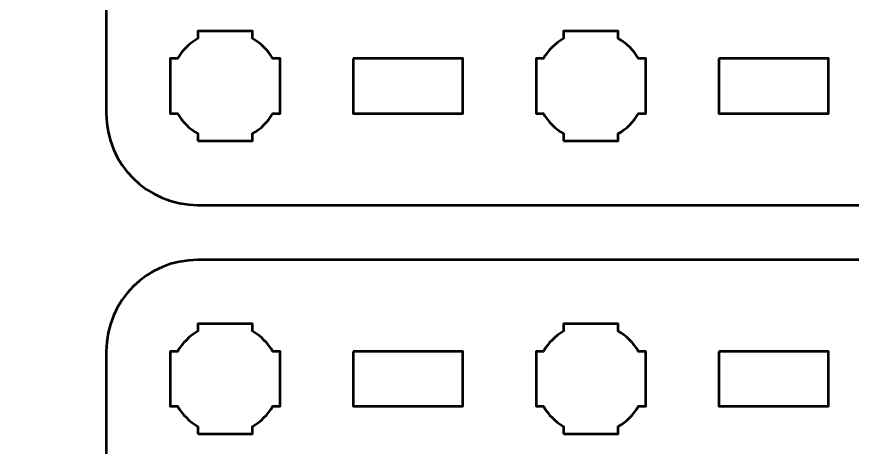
# Model space of a CAD drawing. Header units: centimetres. Extents: x -21 to 0, y -29.7 to 0.
# Drawn here: x -8.64 to -4.07, y -12.724 to -10.371 of the extents above; entities that cross this region are included whole.
import ezdxf

# ---------------------------------------------------------------- set-up
doc = ezdxf.new("R2010")
doc.units = ezdxf.units.CM
doc.header["$MEASUREMENT"] = 0
doc.layers.add('Layer 1', color=7, linetype='Continuous')

msp = doc.modelspace()

# ---------------------------------------------------------------- linework, layer by layer
at = {"layer": 'Layer 1', "color": 1, "lineweight": 53}
msp.add_open_spline([(-21.00003, -29.19995), (-21.00003, -29.19995), (-21.00003, -1.69992), (-21.00003, -1.69992), (-21.00003, -1.69992), (-21.00003, -1.61709), (-20.93286, -1.54992), (-20.85003, -1.54992), (-20.85003, -1.54992), (-20.7672, -1.54992), (-20.70003, -1.48275), (-20.70003, -1.39992), (-20.70003, -1.39992), (-20.70003, -1.31709), (-20.7672, -1.24992), (-20.85003, -1.24992), (-20.85003, -1.24992), (-20.93286, -1.24992), (-21.00003, -1.18275), (-21.00003, -1.09992), (-21.00003, -1.09992), (-21.00003, -1.09992), (-21.00003, -0.49992), (-21.00003, -0.49992), (-21.00003, -0.49992), (-21.00003, -0.22295), (-20.77694, 0.00004), (-20.49994, 0.00004), (-20.49994, 0.00004), (-20.49994, 0.00004), (-0.50008, 0.00004), (-0.50008, 0.00004), (-0.50008, 0.00004), (-0.22294, 0.00004), (0.00002, -0.22295), (0.00002, -0.49992), (0.00002, -0.49992), (0.00002, -0.49992), (0.00002, -29.19995), (0.00002, -29.19995), (0.00002, -29.19995), (0.00002, -29.47695), (-0.22294, -29.70004), (-0.50008, -29.70004), (-0.50008, -29.70004), (-0.50008, -29.70004), (-20.49994, -29.70004), (-20.49994, -29.70004), (-20.49994, -29.70004), (-20.77694, -29.70004), (-21.00003, -29.47695), (-21.00003, -29.19995)], degree=3, knots=[0, 0, 0, 0, 0.0769231, 0.0769231, 0.0769231, 0.0769231, 0.1538462, 0.1538462, 0.1538462, 0.1538462, 0.2307692, 0.2307692, 0.2307692, 0.2307692, 0.3076923, 0.3076923, 0.3076923, 0.3076923, 0.3846154, 0.3846154, 0.3846154, 0.3846154, 0.4615385, 0.4615385, 0.4615385, 0.4615385, 0.5384615, 0.5384615, 0.5384615, 0.5384615, 0.6153846, 0.6153846, 0.6153846, 0.6153846, 0.6923077, 0.6923077, 0.6923077, 0.6923077, 0.7692308, 0.7692308, 0.7692308, 0.7692308, 0.8461538, 0.8461538, 0.8461538, 0.8461538, 0.9230769, 0.9230769, 0.9230769, 0.9230769, 1, 1, 1, 1], dxfattribs=at)
at = {"layer": 'Layer 1', "color": 3, "lineweight": 53}
for points in [[(-7.64993, -6.09997), (-7.64993, -6.09997), (-3.35006, -6.09997), (-3.35006, -6.09997), (-3.35006, -6.09997), (-3.07292, -6.09997), (-2.84996, -6.32306), (-2.84996, -6.60006), (-2.84996, -6.60006), (-2.84996, -6.60006), (-2.84996, -10.89993), (-2.84996, -10.89993), (-2.84996, -10.89993), (-2.84996, -11.17707), (-3.07292, -11.40003), (-3.35006, -11.40003), (-3.35006, -11.40003), (-3.35006, -11.40003), (-7.64993, -11.40003), (-7.64993, -11.40003), (-7.64993, -11.40003), (-7.92693, -11.40003), (-8.15002, -11.17707), (-8.15002, -10.89993), (-8.15002, -10.89993), (-8.15002, -10.89993), (-8.15002, -6.60006), (-8.15002, -6.60006), (-8.15002, -6.60006), (-8.15002, -6.32306), (-7.92693, -6.09997), (-7.64993, -6.09997)], [(-7.64993, -11.69997), (-7.64993, -11.69997), (-3.35006, -11.69997), (-3.35006, -11.69997), (-3.35006, -11.69997), (-3.07292, -11.69997), (-2.84996, -11.92306), (-2.84996, -12.20006), (-2.84996, -12.20006), (-2.84996, -12.20006), (-2.84996, -16.49993), (-2.84996, -16.49993), (-2.84996, -16.49993), (-2.84996, -16.77707), (-3.07292, -17.00003), (-3.35006, -17.00003), (-3.35006, -17.00003), (-3.35006, -17.00003), (-7.64993, -17.00003), (-7.64993, -17.00003), (-7.64993, -17.00003), (-7.92693, -17.00003), (-8.15002, -16.77707), (-8.15002, -16.49993), (-8.15002, -16.49993), (-8.15002, -16.49993), (-8.15002, -12.20006), (-8.15002, -12.20006), (-8.15002, -12.20006), (-8.15002, -11.92306), (-7.92693, -11.69997), (-7.64993, -11.69997)]]:
    msp.add_open_spline(points, degree=3, knots=[0, 0, 0, 0, 0.125, 0.125, 0.125, 0.125, 0.25, 0.25, 0.25, 0.25, 0.375, 0.375, 0.375, 0.375, 0.5, 0.5, 0.5, 0.5, 0.625, 0.625, 0.625, 0.625, 0.75, 0.75, 0.75, 0.75, 0.875, 0.875, 0.875, 0.875, 1, 1, 1, 1], dxfattribs=at)
at = {"layer": 'Layer 1', "lineweight": 53}
for points, knots in [([(-7.64998, -11.05006), (-7.64998, -11.05006), (-7.64998, -11.00988), (-7.64998, -11.00988), (-7.64998, -11.00988), (-7.69552, -10.98355), (-7.73348, -10.9456), (-7.75983, -10.90007), (-7.75983, -10.90007), (-7.75983, -10.90007), (-7.79998, -10.90007), (-7.79998, -10.90007), (-7.79998, -10.90007), (-7.79998, -10.90007), (-7.79998, -10.75155), (-7.79998, -10.75155), (-7.79998, -10.75155), (-7.79998, -10.75155), (-7.8, -10.75), (-7.8, -10.75), (-7.8, -10.75), (-7.8, -10.75), (-7.79998, -10.74845), (-7.79998, -10.74845), (-7.79998, -10.74845), (-7.79998, -10.74845), (-7.79998, -10.60006), (-7.79998, -10.60006), (-7.79998, -10.60006), (-7.79998, -10.60006), (-7.75988, -10.60006), (-7.75988, -10.60006), (-7.75988, -10.60006), (-7.73353, -10.55449), (-7.69554, -10.51649), (-7.64998, -10.49013), (-7.64998, -10.49013), (-7.64998, -10.49013), (-7.64998, -10.45005), (-7.64998, -10.45005), (-7.64998, -10.45005), (-7.64998, -10.45005), (-7.50464, -10.45005), (-7.50464, -10.45005), (-7.50464, -10.45005), (-7.50464, -10.45005), (-7.5, -10.44999), (-7.5, -10.44999), (-7.5, -10.44999), (-7.5, -10.44999), (-7.49535, -10.45005), (-7.49535, -10.45005), (-7.49535, -10.45005), (-7.49535, -10.45005), (-7.34997, -10.45005), (-7.34997, -10.45005), (-7.34997, -10.45005), (-7.34997, -10.45005), (-7.34997, -10.49013), (-7.34997, -10.49013), (-7.34997, -10.49013), (-7.3044, -10.51649), (-7.26643, -10.55449), (-7.24009, -10.60006), (-7.24009, -10.60006), (-7.24009, -10.60006), (-7.19997, -10.60006), (-7.19997, -10.60006), (-7.19997, -10.60006), (-7.19997, -10.60006), (-7.19997, -10.90007), (-7.19997, -10.90007), (-7.19997, -10.90007), (-7.19997, -10.90007), (-7.24014, -10.90007), (-7.24014, -10.90007), (-7.24014, -10.90007), (-7.26648, -10.9456), (-7.30444, -10.98355), (-7.34997, -11.00988), (-7.34997, -11.00988), (-7.34997, -11.00988), (-7.34997, -11.05006), (-7.34997, -11.05006), (-7.34997, -11.05006), (-7.34997, -11.05006), (-7.64998, -11.05006), (-7.64998, -11.05006)], [0, 0, 0, 0, 0.0454545, 0.0454545, 0.0454545, 0.0454545, 0.0909091, 0.0909091, 0.0909091, 0.0909091, 0.1363636, 0.1363636, 0.1363636, 0.1363636, 0.1818182, 0.1818182, 0.1818182, 0.1818182, 0.2272727, 0.2272727, 0.2272727, 0.2272727, 0.2727273, 0.2727273, 0.2727273, 0.2727273, 0.3181818, 0.3181818, 0.3181818, 0.3181818, 0.3636364, 0.3636364, 0.3636364, 0.3636364, 0.4090909, 0.4090909, 0.4090909, 0.4090909, 0.4545455, 0.4545455, 0.4545455, 0.4545455, 0.5, 0.5, 0.5, 0.5, 0.5454545, 0.5454545, 0.5454545, 0.5454545, 0.5909091, 0.5909091, 0.5909091, 0.5909091, 0.6363636, 0.6363636, 0.6363636, 0.6363636, 0.6818182, 0.6818182, 0.6818182, 0.6818182, 0.7272727, 0.7272727, 0.7272727, 0.7272727, 0.7727273, 0.7727273, 0.7727273, 0.7727273, 0.8181818, 0.8181818, 0.8181818, 0.8181818, 0.8636364, 0.8636364, 0.8636364, 0.8636364, 0.9090909, 0.9090909, 0.9090909, 0.9090909, 0.9545455, 0.9545455, 0.9545455, 0.9545455, 1, 1, 1, 1]), ([(-5.64998, -11.05006), (-5.64998, -11.05006), (-5.64998, -11.00988), (-5.64998, -11.00988), (-5.64998, -11.00988), (-5.69552, -10.98355), (-5.73348, -10.9456), (-5.75983, -10.90007), (-5.75983, -10.90007), (-5.75983, -10.90007), (-5.79998, -10.90007), (-5.79998, -10.90007), (-5.79998, -10.90007), (-5.79998, -10.90007), (-5.79998, -10.75155), (-5.79998, -10.75155), (-5.79998, -10.75155), (-5.79998, -10.75155), (-5.8, -10.75), (-5.8, -10.75), (-5.8, -10.75), (-5.8, -10.75), (-5.79998, -10.74845), (-5.79998, -10.74845), (-5.79998, -10.74845), (-5.79998, -10.74845), (-5.79998, -10.60006), (-5.79998, -10.60006), (-5.79998, -10.60006), (-5.79998, -10.60006), (-5.75988, -10.60006), (-5.75988, -10.60006), (-5.75988, -10.60006), (-5.73353, -10.55449), (-5.69554, -10.51649), (-5.64998, -10.49013), (-5.64998, -10.49013), (-5.64998, -10.49013), (-5.64998, -10.45005), (-5.64998, -10.45005), (-5.64998, -10.45005), (-5.64998, -10.45005), (-5.50464, -10.45005), (-5.50464, -10.45005), (-5.50464, -10.45005), (-5.50464, -10.45005), (-5.5, -10.44999), (-5.5, -10.44999), (-5.5, -10.44999), (-5.5, -10.44999), (-5.49535, -10.45005), (-5.49535, -10.45005), (-5.49535, -10.45005), (-5.49535, -10.45005), (-5.34997, -10.45005), (-5.34997, -10.45005), (-5.34997, -10.45005), (-5.34997, -10.45005), (-5.34997, -10.49013), (-5.34997, -10.49013), (-5.34997, -10.49013), (-5.3044, -10.51649), (-5.26643, -10.55449), (-5.24009, -10.60006), (-5.24009, -10.60006), (-5.24009, -10.60006), (-5.19997, -10.60006), (-5.19997, -10.60006), (-5.19997, -10.60006), (-5.19997, -10.60006), (-5.19997, -10.90007), (-5.19997, -10.90007), (-5.19997, -10.90007), (-5.19997, -10.90007), (-5.24014, -10.90007), (-5.24014, -10.90007), (-5.24014, -10.90007), (-5.26648, -10.9456), (-5.30444, -10.98355), (-5.34997, -11.00988), (-5.34997, -11.00988), (-5.34997, -11.00988), (-5.34997, -11.05006), (-5.34997, -11.05006), (-5.34997, -11.05006), (-5.34997, -11.05006), (-5.64998, -11.05006), (-5.64998, -11.05006)], [0, 0, 0, 0, 0.0454545, 0.0454545, 0.0454545, 0.0454545, 0.0909091, 0.0909091, 0.0909091, 0.0909091, 0.1363636, 0.1363636, 0.1363636, 0.1363636, 0.1818182, 0.1818182, 0.1818182, 0.1818182, 0.2272727, 0.2272727, 0.2272727, 0.2272727, 0.2727273, 0.2727273, 0.2727273, 0.2727273, 0.3181818, 0.3181818, 0.3181818, 0.3181818, 0.3636364, 0.3636364, 0.3636364, 0.3636364, 0.4090909, 0.4090909, 0.4090909, 0.4090909, 0.4545455, 0.4545455, 0.4545455, 0.4545455, 0.5, 0.5, 0.5, 0.5, 0.5454545, 0.5454545, 0.5454545, 0.5454545, 0.5909091, 0.5909091, 0.5909091, 0.5909091, 0.6363636, 0.6363636, 0.6363636, 0.6363636, 0.6818182, 0.6818182, 0.6818182, 0.6818182, 0.7272727, 0.7272727, 0.7272727, 0.7272727, 0.7727273, 0.7727273, 0.7727273, 0.7727273, 0.8181818, 0.8181818, 0.8181818, 0.8181818, 0.8636364, 0.8636364, 0.8636364, 0.8636364, 0.9090909, 0.9090909, 0.9090909, 0.9090909, 0.9545455, 0.9545455, 0.9545455, 0.9545455, 1, 1, 1, 1]), ([(-6.79998, -10.59993), (-6.79998, -10.59993), (-6.19997, -10.59993), (-6.19997, -10.59993), (-6.19997, -10.59993), (-6.19997, -10.59993), (-6.19997, -10.89993), (-6.19997, -10.89993), (-6.19997, -10.89993), (-6.19997, -10.89993), (-6.79998, -10.89993), (-6.79998, -10.89993), (-6.79998, -10.89993), (-6.79998, -10.89993), (-6.79998, -10.59993), (-6.79998, -10.59993)], [0, 0, 0, 0, 0.25, 0.25, 0.25, 0.25, 0.5, 0.5, 0.5, 0.5, 0.75, 0.75, 0.75, 0.75, 1, 1, 1, 1]), ([(-4.80001, -10.59993), (-4.80001, -10.59993), (-4.20001, -10.59993), (-4.20001, -10.59993), (-4.20001, -10.59993), (-4.20001, -10.59993), (-4.20001, -10.89993), (-4.20001, -10.89993), (-4.20001, -10.89993), (-4.20001, -10.89993), (-4.80001, -10.89993), (-4.80001, -10.89993), (-4.80001, -10.89993), (-4.80001, -10.89993), (-4.80001, -10.59993), (-4.80001, -10.59993)], [0, 0, 0, 0, 0.25, 0.25, 0.25, 0.25, 0.5, 0.5, 0.5, 0.5, 0.75, 0.75, 0.75, 0.75, 1, 1, 1, 1]), ([(-7.64998, -12.65006), (-7.64998, -12.65006), (-7.64998, -12.60988), (-7.64998, -12.60988), (-7.64998, -12.60988), (-7.69552, -12.58355), (-7.73348, -12.5456), (-7.75983, -12.50007), (-7.75983, -12.50007), (-7.75983, -12.50007), (-7.79998, -12.50007), (-7.79998, -12.50007), (-7.79998, -12.50007), (-7.79998, -12.50007), (-7.79998, -12.35155), (-7.79998, -12.35155), (-7.79998, -12.35155), (-7.79998, -12.35155), (-7.8, -12.35), (-7.8, -12.35), (-7.8, -12.35), (-7.8, -12.35), (-7.79998, -12.34845), (-7.79998, -12.34845), (-7.79998, -12.34845), (-7.79998, -12.34845), (-7.79998, -12.20006), (-7.79998, -12.20006), (-7.79998, -12.20006), (-7.79998, -12.20006), (-7.75988, -12.20006), (-7.75988, -12.20006), (-7.75988, -12.20006), (-7.73353, -12.15449), (-7.69554, -12.11649), (-7.64998, -12.09013), (-7.64998, -12.09013), (-7.64998, -12.09013), (-7.64998, -12.05005), (-7.64998, -12.05005), (-7.64998, -12.05005), (-7.64998, -12.05005), (-7.50464, -12.05005), (-7.50464, -12.05005), (-7.50464, -12.05005), (-7.50464, -12.05005), (-7.5, -12.04999), (-7.5, -12.04999), (-7.5, -12.04999), (-7.5, -12.04999), (-7.49535, -12.05005), (-7.49535, -12.05005), (-7.49535, -12.05005), (-7.49535, -12.05005), (-7.34997, -12.05005), (-7.34997, -12.05005), (-7.34997, -12.05005), (-7.34997, -12.05005), (-7.34997, -12.09013), (-7.34997, -12.09013), (-7.34997, -12.09013), (-7.3044, -12.11649), (-7.26643, -12.15449), (-7.24009, -12.20006), (-7.24009, -12.20006), (-7.24009, -12.20006), (-7.19997, -12.20006), (-7.19997, -12.20006), (-7.19997, -12.20006), (-7.19997, -12.20006), (-7.19997, -12.50007), (-7.19997, -12.50007), (-7.19997, -12.50007), (-7.19997, -12.50007), (-7.24014, -12.50007), (-7.24014, -12.50007), (-7.24014, -12.50007), (-7.26648, -12.5456), (-7.30444, -12.58355), (-7.34997, -12.60988), (-7.34997, -12.60988), (-7.34997, -12.60988), (-7.34997, -12.65006), (-7.34997, -12.65006), (-7.34997, -12.65006), (-7.34997, -12.65006), (-7.64998, -12.65006), (-7.64998, -12.65006)], [0, 0, 0, 0, 0.0454545, 0.0454545, 0.0454545, 0.0454545, 0.0909091, 0.0909091, 0.0909091, 0.0909091, 0.1363636, 0.1363636, 0.1363636, 0.1363636, 0.1818182, 0.1818182, 0.1818182, 0.1818182, 0.2272727, 0.2272727, 0.2272727, 0.2272727, 0.2727273, 0.2727273, 0.2727273, 0.2727273, 0.3181818, 0.3181818, 0.3181818, 0.3181818, 0.3636364, 0.3636364, 0.3636364, 0.3636364, 0.4090909, 0.4090909, 0.4090909, 0.4090909, 0.4545455, 0.4545455, 0.4545455, 0.4545455, 0.5, 0.5, 0.5, 0.5, 0.5454545, 0.5454545, 0.5454545, 0.5454545, 0.5909091, 0.5909091, 0.5909091, 0.5909091, 0.6363636, 0.6363636, 0.6363636, 0.6363636, 0.6818182, 0.6818182, 0.6818182, 0.6818182, 0.7272727, 0.7272727, 0.7272727, 0.7272727, 0.7727273, 0.7727273, 0.7727273, 0.7727273, 0.8181818, 0.8181818, 0.8181818, 0.8181818, 0.8636364, 0.8636364, 0.8636364, 0.8636364, 0.9090909, 0.9090909, 0.9090909, 0.9090909, 0.9545455, 0.9545455, 0.9545455, 0.9545455, 1, 1, 1, 1]), ([(-5.64998, -12.65006), (-5.64998, -12.65006), (-5.64998, -12.60988), (-5.64998, -12.60988), (-5.64998, -12.60988), (-5.69552, -12.58355), (-5.73348, -12.5456), (-5.75983, -12.50007), (-5.75983, -12.50007), (-5.75983, -12.50007), (-5.79998, -12.50007), (-5.79998, -12.50007), (-5.79998, -12.50007), (-5.79998, -12.50007), (-5.79998, -12.35155), (-5.79998, -12.35155), (-5.79998, -12.35155), (-5.79998, -12.35155), (-5.8, -12.35), (-5.8, -12.35), (-5.8, -12.35), (-5.8, -12.35), (-5.79998, -12.34845), (-5.79998, -12.34845), (-5.79998, -12.34845), (-5.79998, -12.34845), (-5.79998, -12.20006), (-5.79998, -12.20006), (-5.79998, -12.20006), (-5.79998, -12.20006), (-5.75988, -12.20006), (-5.75988, -12.20006), (-5.75988, -12.20006), (-5.73353, -12.15449), (-5.69554, -12.11649), (-5.64998, -12.09013), (-5.64998, -12.09013), (-5.64998, -12.09013), (-5.64998, -12.05005), (-5.64998, -12.05005), (-5.64998, -12.05005), (-5.64998, -12.05005), (-5.50464, -12.05005), (-5.50464, -12.05005), (-5.50464, -12.05005), (-5.50464, -12.05005), (-5.5, -12.04999), (-5.5, -12.04999), (-5.5, -12.04999), (-5.5, -12.04999), (-5.49535, -12.05005), (-5.49535, -12.05005), (-5.49535, -12.05005), (-5.49535, -12.05005), (-5.34997, -12.05005), (-5.34997, -12.05005), (-5.34997, -12.05005), (-5.34997, -12.05005), (-5.34997, -12.09013), (-5.34997, -12.09013), (-5.34997, -12.09013), (-5.3044, -12.11649), (-5.26643, -12.15449), (-5.24009, -12.20006), (-5.24009, -12.20006), (-5.24009, -12.20006), (-5.19997, -12.20006), (-5.19997, -12.20006), (-5.19997, -12.20006), (-5.19997, -12.20006), (-5.19997, -12.50007), (-5.19997, -12.50007), (-5.19997, -12.50007), (-5.19997, -12.50007), (-5.24014, -12.50007), (-5.24014, -12.50007), (-5.24014, -12.50007), (-5.26648, -12.5456), (-5.30444, -12.58355), (-5.34997, -12.60988), (-5.34997, -12.60988), (-5.34997, -12.60988), (-5.34997, -12.65006), (-5.34997, -12.65006), (-5.34997, -12.65006), (-5.34997, -12.65006), (-5.64998, -12.65006), (-5.64998, -12.65006)], [0, 0, 0, 0, 0.0454545, 0.0454545, 0.0454545, 0.0454545, 0.0909091, 0.0909091, 0.0909091, 0.0909091, 0.1363636, 0.1363636, 0.1363636, 0.1363636, 0.1818182, 0.1818182, 0.1818182, 0.1818182, 0.2272727, 0.2272727, 0.2272727, 0.2272727, 0.2727273, 0.2727273, 0.2727273, 0.2727273, 0.3181818, 0.3181818, 0.3181818, 0.3181818, 0.3636364, 0.3636364, 0.3636364, 0.3636364, 0.4090909, 0.4090909, 0.4090909, 0.4090909, 0.4545455, 0.4545455, 0.4545455, 0.4545455, 0.5, 0.5, 0.5, 0.5, 0.5454545, 0.5454545, 0.5454545, 0.5454545, 0.5909091, 0.5909091, 0.5909091, 0.5909091, 0.6363636, 0.6363636, 0.6363636, 0.6363636, 0.6818182, 0.6818182, 0.6818182, 0.6818182, 0.7272727, 0.7272727, 0.7272727, 0.7272727, 0.7727273, 0.7727273, 0.7727273, 0.7727273, 0.8181818, 0.8181818, 0.8181818, 0.8181818, 0.8636364, 0.8636364, 0.8636364, 0.8636364, 0.9090909, 0.9090909, 0.9090909, 0.9090909, 0.9545455, 0.9545455, 0.9545455, 0.9545455, 1, 1, 1, 1]), ([(-6.79998, -12.20006), (-6.79998, -12.20006), (-6.19997, -12.20006), (-6.19997, -12.20006), (-6.19997, -12.20006), (-6.19997, -12.20006), (-6.19997, -12.50007), (-6.19997, -12.50007), (-6.19997, -12.50007), (-6.19997, -12.50007), (-6.79998, -12.50007), (-6.79998, -12.50007), (-6.79998, -12.50007), (-6.79998, -12.50007), (-6.79998, -12.20006), (-6.79998, -12.20006)], [0, 0, 0, 0, 0.25, 0.25, 0.25, 0.25, 0.5, 0.5, 0.5, 0.5, 0.75, 0.75, 0.75, 0.75, 1, 1, 1, 1]), ([(-4.80001, -12.20006), (-4.80001, -12.20006), (-4.20001, -12.20006), (-4.20001, -12.20006), (-4.20001, -12.20006), (-4.20001, -12.20006), (-4.20001, -12.50007), (-4.20001, -12.50007), (-4.20001, -12.50007), (-4.20001, -12.50007), (-4.80001, -12.50007), (-4.80001, -12.50007), (-4.80001, -12.50007), (-4.80001, -12.50007), (-4.80001, -12.20006), (-4.80001, -12.20006)], [0, 0, 0, 0, 0.25, 0.25, 0.25, 0.25, 0.5, 0.5, 0.5, 0.5, 0.75, 0.75, 0.75, 0.75, 1, 1, 1, 1])]:
    msp.add_open_spline(points, degree=3, knots=knots, dxfattribs=at)

doc.saveas('drawing.dxf')
